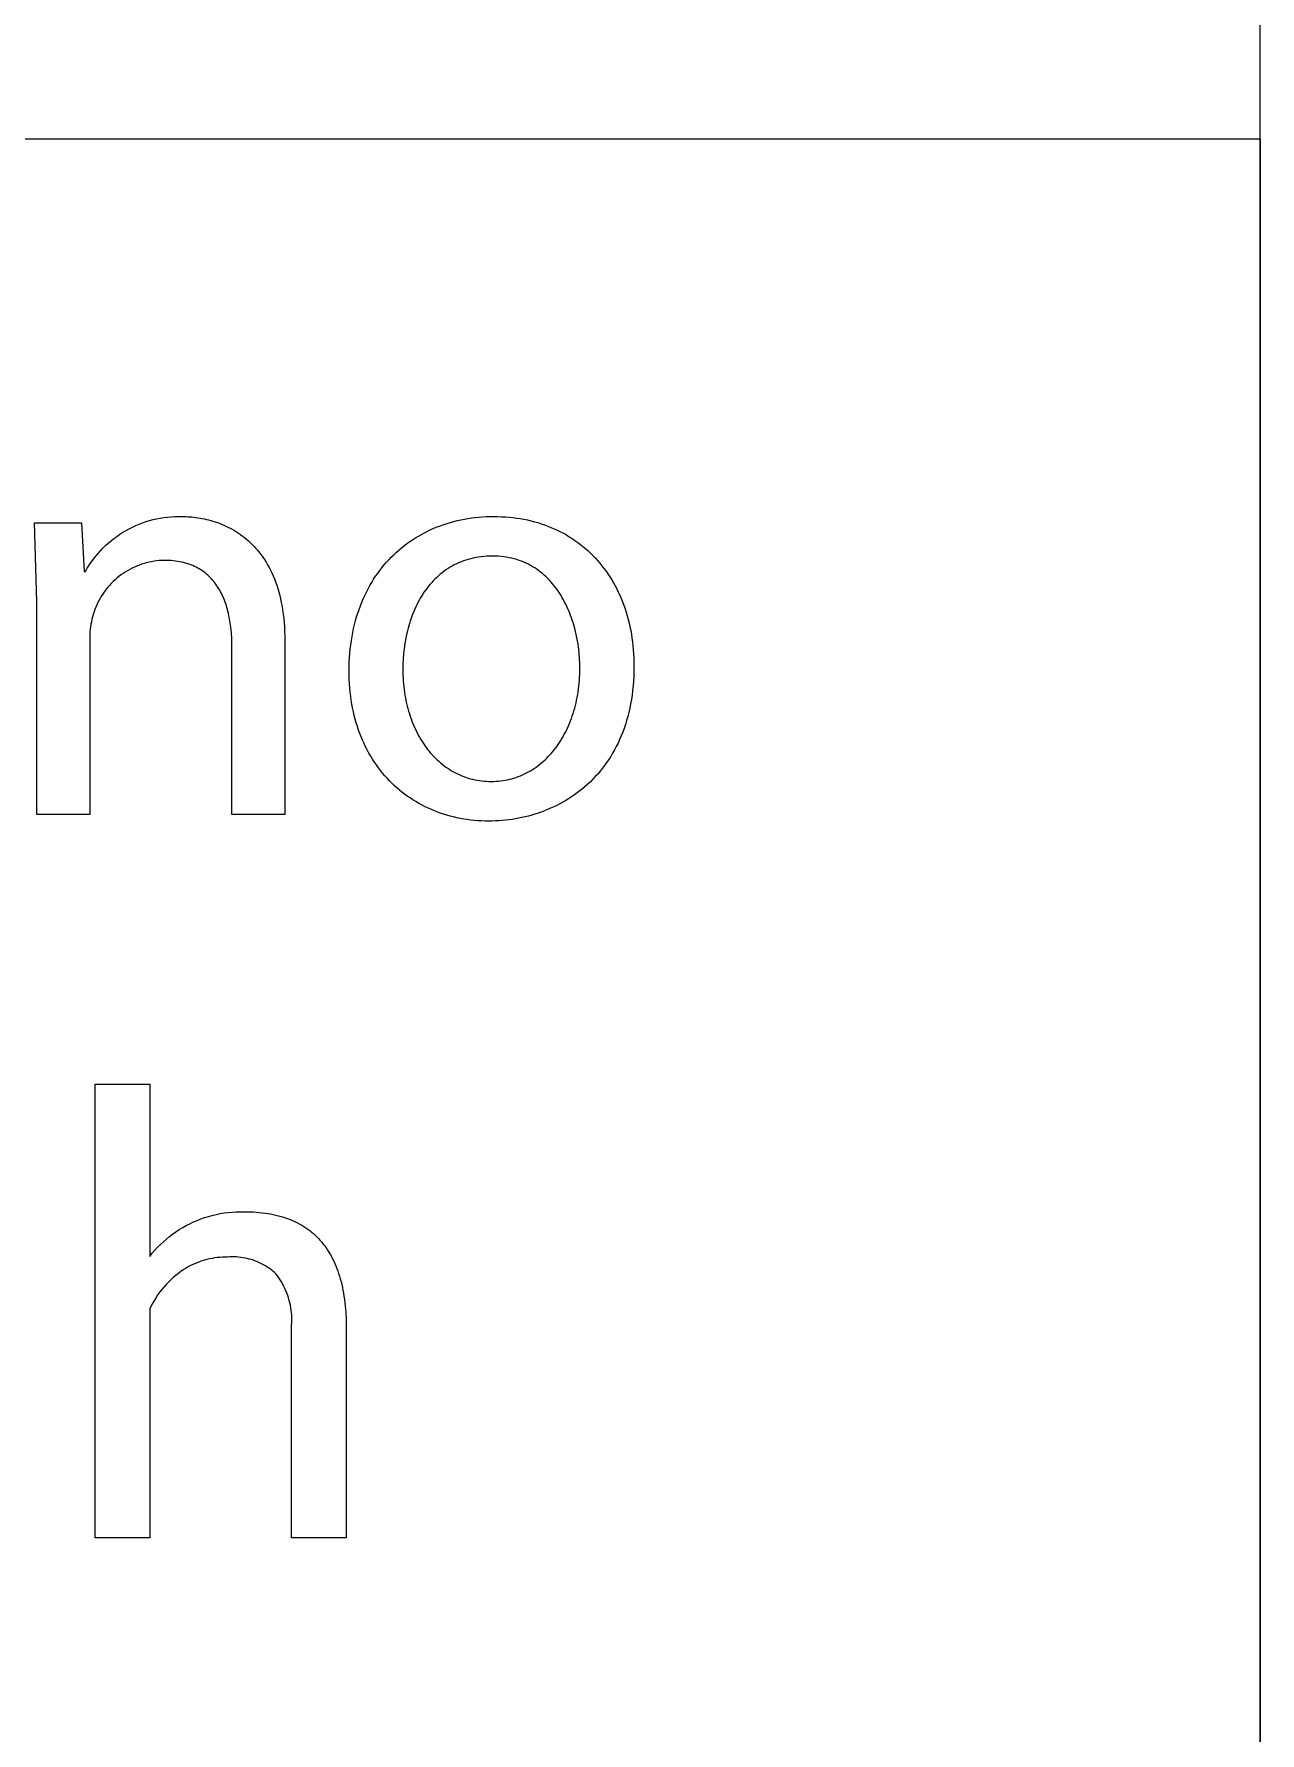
# Model space of a CAD drawing. Header units: millimetres. Extents: x 2840 to 6121, y 744 to 3036.
# Drawn here: x 6051 to 6117.8, y 1023.9 to 1116.6 of the extents above; entities that cross this region are included whole.
import ezdxf

# ---------------------------------------------------------------- set-up
doc = ezdxf.new("R2010")
doc.units = ezdxf.units.MM
doc.header["$MEASUREMENT"] = 0
doc.layers.add('Domyślny', color=7, linetype='Continuous', true_color=0x000000)

msp = doc.modelspace()

# ---------------------------------------------------------------- linework, layer by layer
at = {"layer": 'Domyślny', "color": 18, "lineweight": 15, "true_color": 0x000000}
for p, q in [((6117.842, 744.056), (6117.842, 3036.378)), ((6117.842, 1110.844), (4881.001, 1110.844)), ((6117.842, 1110.844), (6117.842, 744.059)), ((6057.274, 1090.031), (6057.466, 1090.082)), ((6057.466, 1090.082), (6057.66, 1090.127)), ((6057.66, 1090.127), (6057.855, 1090.166)), ((6057.855, 1090.166), (6058.052, 1090.197)), ((6058.052, 1090.197), (6058.249, 1090.222)), ((6058.249, 1090.222), (6058.447, 1090.24)), ((6058.447, 1090.24), (6058.646, 1090.252)), ((6058.646, 1090.252), (6058.845, 1090.256)), ((6058.845, 1090.256), (6059.044, 1090.254)), ((6059.044, 1090.254), (6059.148, 1090.253)), ((6059.148, 1090.253), (6059.253, 1090.25)), ((6059.253, 1090.25), (6059.36, 1090.245)), ((6059.36, 1090.245), (6059.469, 1090.238)), ((6059.469, 1090.238), (6059.579, 1090.229)), ((6059.579, 1090.229), (6059.69, 1090.217)), ((6059.69, 1090.217), (6059.802, 1090.204)), ((6059.802, 1090.204), (6059.915, 1090.187)), ((6059.915, 1090.187), (6060.029, 1090.169)), ((6060.029, 1090.169), (6060.144, 1090.148)), ((6060.144, 1090.148), (6060.26, 1090.124)), ((6060.26, 1090.124), (6060.377, 1090.098)), ((6060.377, 1090.098), (6060.493, 1090.069)), ((6060.493, 1090.069), (6060.611, 1090.037)), ((6074.063, 1090.03), (6074.254, 1090.073)), ((6074.254, 1090.073), (6074.447, 1090.111)), ((6074.447, 1090.111), (6074.641, 1090.145)), ((6074.641, 1090.145), (6074.837, 1090.174)), ((6074.837, 1090.174), (6075.035, 1090.198)), ((6075.035, 1090.198), (6075.234, 1090.219)), ((6075.234, 1090.219), (6075.435, 1090.235)), ((6075.435, 1090.235), (6075.638, 1090.246)), ((6075.638, 1090.246), (6075.842, 1090.253)), ((6075.842, 1090.253), (6076.047, 1090.255)), ((6076.047, 1090.255), (6076.26, 1090.253)), ((6076.26, 1090.253), (6076.471, 1090.245)), ((6076.471, 1090.245), (6076.679, 1090.233)), ((6076.679, 1090.233), (6076.885, 1090.217)), ((6076.885, 1090.217), (6077.089, 1090.195)), ((6077.089, 1090.195), (6077.291, 1090.169)), ((6077.291, 1090.169), (6077.49, 1090.139)), ((6077.49, 1090.139), (6077.687, 1090.103)), ((6077.687, 1090.103), (6077.881, 1090.064)), ((6077.881, 1090.064), (6078.073, 1090.019)), ((6051.122, 1085.6), (6050.991, 1089.904)), ((6050.991, 1089.904), (6053.559, 1089.904)), ((6053.559, 1089.904), (6053.712, 1087.26)), ((6055.329, 1089.053), (6055.489, 1089.172)), ((6055.489, 1089.172), (6055.653, 1089.284)), ((6055.653, 1089.284), (6055.821, 1089.391)), ((6055.821, 1089.391), (6055.993, 1089.493)), ((6055.993, 1089.493), (6056.167, 1089.588)), ((6056.167, 1089.588), (6056.345, 1089.677)), ((6056.345, 1089.677), (6056.526, 1089.761)), ((6056.526, 1089.761), (6056.709, 1089.838)), ((6056.709, 1089.838), (6056.895, 1089.909)), ((6056.895, 1089.909), (6057.083, 1089.973)), ((6057.083, 1089.973), (6057.274, 1090.031)), ((6060.611, 1090.037), (6060.728, 1090.003)), ((6060.728, 1090.003), (6060.846, 1089.965)), ((6060.846, 1089.965), (6060.964, 1089.925)), ((6060.964, 1089.925), (6061.082, 1089.882)), ((6061.082, 1089.882), (6061.199, 1089.835)), ((6061.199, 1089.835), (6061.317, 1089.786)), ((6061.317, 1089.786), (6061.434, 1089.733)), ((6061.434, 1089.733), (6061.551, 1089.677)), ((6061.551, 1089.677), (6061.667, 1089.617)), ((6061.667, 1089.617), (6061.782, 1089.555)), ((6061.782, 1089.555), (6061.897, 1089.488)), ((6061.897, 1089.488), (6062.011, 1089.418)), ((6062.011, 1089.418), (6062.124, 1089.345)), ((6062.124, 1089.345), (6062.236, 1089.268)), ((6062.236, 1089.268), (6062.346, 1089.187)), ((6062.346, 1089.187), (6062.456, 1089.102)), ((6071.779, 1089.091), (6071.941, 1089.188)), ((6071.941, 1089.188), (6072.104, 1089.281)), ((6072.104, 1089.281), (6072.271, 1089.37)), ((6072.271, 1089.37), (6072.44, 1089.455)), ((6072.44, 1089.455), (6072.611, 1089.536)), ((6072.611, 1089.536), (6072.785, 1089.613)), ((6072.785, 1089.613), (6072.961, 1089.685)), ((6072.961, 1089.685), (6073.14, 1089.754)), ((6073.14, 1089.754), (6073.32, 1089.818)), ((6073.32, 1089.818), (6073.503, 1089.877)), ((6073.503, 1089.877), (6073.688, 1089.933)), ((6073.688, 1089.933), (6073.875, 1089.984)), ((6073.875, 1089.984), (6074.063, 1090.03)), ((6078.073, 1090.019), (6078.262, 1089.971)), ((6078.262, 1089.971), (6078.449, 1089.918)), ((6078.449, 1089.918), (6078.633, 1089.86)), ((6078.633, 1089.86), (6078.814, 1089.798)), ((6078.814, 1089.798), (6078.993, 1089.732)), ((6078.993, 1089.732), (6079.169, 1089.662)), ((6079.169, 1089.662), (6079.342, 1089.587)), ((6079.342, 1089.587), (6079.512, 1089.509)), ((6079.512, 1089.509), (6079.68, 1089.426)), ((6079.68, 1089.426), (6079.844, 1089.339)), ((6079.844, 1089.339), (6080.006, 1089.248)), ((6080.006, 1089.248), (6080.165, 1089.153)), ((6080.165, 1089.153), (6080.321, 1089.054)), ((6054.334, 1088.084), (6054.462, 1088.236)), ((6054.462, 1088.236), (6054.594, 1088.385)), ((6054.594, 1088.385), (6054.732, 1088.528)), ((6054.732, 1088.528), (6054.875, 1088.667)), ((6054.875, 1088.667), (6055.022, 1088.801)), ((6055.022, 1088.801), (6055.173, 1088.93)), ((6055.173, 1088.93), (6055.329, 1089.053)), ((6062.456, 1089.102), (6062.563, 1089.014)), ((6062.563, 1089.014), (6062.67, 1088.921)), ((6062.67, 1088.921), (6062.775, 1088.825)), ((6062.775, 1088.825), (6062.878, 1088.724)), ((6062.878, 1088.724), (6062.979, 1088.619)), ((6062.979, 1088.619), (6063.078, 1088.51)), ((6063.078, 1088.51), (6063.176, 1088.397)), ((6063.176, 1088.397), (6063.271, 1088.28)), ((6063.271, 1088.28), (6063.364, 1088.158)), ((6070.59, 1088.166), (6070.729, 1088.296)), ((6070.729, 1088.296), (6070.87, 1088.421)), ((6070.87, 1088.421), (6071.014, 1088.543)), ((6071.014, 1088.543), (6071.161, 1088.661)), ((6071.161, 1088.661), (6071.312, 1088.774)), ((6071.312, 1088.774), (6071.465, 1088.884)), ((6071.465, 1088.884), (6071.621, 1088.989)), ((6071.621, 1088.989), (6071.779, 1089.091)), ((6080.321, 1089.054), (6080.474, 1088.951)), ((6080.474, 1088.951), (6080.624, 1088.844)), ((6080.624, 1088.844), (6080.77, 1088.734)), ((6080.77, 1088.734), (6080.914, 1088.62)), ((6080.914, 1088.62), (6081.054, 1088.501)), ((6081.054, 1088.501), (6081.191, 1088.38)), ((6081.191, 1088.38), (6081.325, 1088.254)), ((6081.325, 1088.254), (6081.456, 1088.125)), ((6053.777, 1087.26), (6053.877, 1087.432)), ((6053.877, 1087.432), (6053.983, 1087.601)), ((6053.983, 1087.601), (6054.095, 1087.766)), ((6054.095, 1087.766), (6054.212, 1087.927)), ((6054.212, 1087.927), (6054.334, 1088.084)), ((6056.069, 1087.297), (6055.948, 1087.224)), ((6056.191, 1087.366), (6056.069, 1087.297)), ((6056.316, 1087.431), (6056.191, 1087.366)), ((6056.444, 1087.492), (6056.316, 1087.431)), ((6056.573, 1087.548), (6056.444, 1087.492)), ((6056.704, 1087.6), (6056.573, 1087.548)), ((6056.837, 1087.647), (6056.704, 1087.6)), ((6056.971, 1087.69), (6056.837, 1087.647)), ((6057.107, 1087.728), (6056.971, 1087.69)), ((6057.244, 1087.761), (6057.107, 1087.728)), ((6057.382, 1087.79), (6057.244, 1087.761)), ((6057.521, 1087.814), (6057.382, 1087.79)), ((6057.661, 1087.833), (6057.521, 1087.814)), ((6057.801, 1087.847), (6057.661, 1087.833)), ((6057.941, 1087.857), (6057.801, 1087.847)), ((6058.082, 1087.861), (6057.941, 1087.857)), ((6058.209, 1087.86), (6058.082, 1087.861)), ((6058.333, 1087.855), (6058.209, 1087.86)), ((6058.455, 1087.847), (6058.333, 1087.855)), ((6058.574, 1087.837), (6058.455, 1087.847)), ((6058.69, 1087.823), (6058.574, 1087.837)), ((6058.804, 1087.806), (6058.69, 1087.823)), ((6058.916, 1087.787), (6058.804, 1087.806)), ((6059.025, 1087.765), (6058.916, 1087.787)), ((6059.131, 1087.74), (6059.025, 1087.765)), ((6059.235, 1087.712), (6059.131, 1087.74)), ((6059.337, 1087.681), (6059.235, 1087.712)), ((6059.436, 1087.648), (6059.337, 1087.681)), ((6059.533, 1087.612), (6059.436, 1087.648)), ((6059.628, 1087.573), (6059.533, 1087.612)), ((6059.72, 1087.532), (6059.628, 1087.573)), ((6059.81, 1087.488), (6059.72, 1087.532)), ((6059.898, 1087.442), (6059.81, 1087.488)), ((6059.983, 1087.393), (6059.898, 1087.442)), ((6060.066, 1087.342), (6059.983, 1087.393)), ((6060.147, 1087.289), (6060.066, 1087.342)), ((6060.225, 1087.233), (6060.147, 1087.289)), ((6063.364, 1088.158), (6063.454, 1088.031)), ((6063.454, 1088.031), (6063.543, 1087.901)), ((6063.543, 1087.901), (6063.628, 1087.765)), ((6063.628, 1087.765), (6063.711, 1087.625)), ((6063.711, 1087.625), (6063.791, 1087.48)), ((6063.791, 1087.48), (6063.868, 1087.331)), ((6063.868, 1087.331), (6063.943, 1087.176)), ((6069.715, 1087.152), (6069.83, 1087.308)), ((6069.83, 1087.308), (6069.948, 1087.461)), ((6069.948, 1087.461), (6070.07, 1087.61)), ((6070.07, 1087.61), (6070.195, 1087.755)), ((6070.195, 1087.755), (6070.324, 1087.896)), ((6070.324, 1087.896), (6070.455, 1088.033)), ((6070.455, 1088.033), (6070.59, 1088.166)), ((6073.335, 1087.267), (6073.231, 1087.188)), ((6073.442, 1087.343), (6073.335, 1087.267)), ((6073.552, 1087.416), (6073.442, 1087.343)), ((6073.664, 1087.485), (6073.552, 1087.416)), ((6073.778, 1087.551), (6073.664, 1087.485)), ((6073.896, 1087.614), (6073.778, 1087.551)), ((6074.016, 1087.673), (6073.896, 1087.614)), ((6074.138, 1087.729), (6074.016, 1087.673)), ((6074.264, 1087.78), (6074.138, 1087.729)), ((6074.392, 1087.829), (6074.264, 1087.78)), ((6074.522, 1087.873), (6074.392, 1087.829)), ((6074.656, 1087.914), (6074.522, 1087.873)), ((6074.792, 1087.95), (6074.656, 1087.914)), ((6074.931, 1087.983), (6074.792, 1087.95)), ((6075.073, 1088.011), (6074.931, 1087.983)), ((6075.217, 1088.035), (6075.073, 1088.011)), ((6075.365, 1088.056), (6075.217, 1088.035)), ((6075.514, 1088.071), (6075.365, 1088.056)), ((6075.667, 1088.083), (6075.514, 1088.071)), ((6075.823, 1088.089), (6075.667, 1088.083)), ((6075.981, 1088.092), (6075.823, 1088.089)), ((6076.14, 1088.089), (6075.981, 1088.092)), ((6076.296, 1088.082), (6076.14, 1088.089)), ((6076.449, 1088.07), (6076.296, 1088.082)), ((6076.598, 1088.053), (6076.449, 1088.07)), ((6076.745, 1088.031), (6076.598, 1088.053)), ((6076.889, 1088.005), (6076.745, 1088.031)), ((6077.03, 1087.975), (6076.889, 1088.005)), ((6077.168, 1087.94), (6077.03, 1087.975)), ((6077.303, 1087.901), (6077.168, 1087.94)), ((6077.435, 1087.858), (6077.303, 1087.901)), ((6077.564, 1087.811), (6077.435, 1087.858)), ((6077.691, 1087.759), (6077.564, 1087.811)), ((6077.814, 1087.704), (6077.691, 1087.759)), ((6077.935, 1087.645), (6077.814, 1087.704)), ((6078.053, 1087.583), (6077.935, 1087.645)), ((6078.168, 1087.517), (6078.053, 1087.583)), ((6078.281, 1087.447), (6078.168, 1087.517)), ((6078.39, 1087.374), (6078.281, 1087.447)), ((6078.497, 1087.298), (6078.39, 1087.374)), ((6078.601, 1087.219), (6078.497, 1087.298)), ((6081.456, 1088.125), (6081.584, 1087.992)), ((6081.584, 1087.992), (6081.708, 1087.856)), ((6081.708, 1087.856), (6081.828, 1087.716)), ((6081.828, 1087.716), (6081.946, 1087.572)), ((6081.946, 1087.572), (6082.059, 1087.426)), ((6082.059, 1087.426), (6082.17, 1087.276)), ((6082.17, 1087.276), (6082.276, 1087.122)), ((6053.712, 1087.26), (6053.777, 1087.26)), ((6054.997, 1086.392), (6054.908, 1086.282)), ((6055.089, 1086.498), (6054.997, 1086.392)), ((6055.185, 1086.601), (6055.089, 1086.498)), ((6055.285, 1086.701), (6055.185, 1086.601)), ((6055.388, 1086.798), (6055.285, 1086.701)), ((6055.494, 1086.89), (6055.388, 1086.798)), ((6055.603, 1086.98), (6055.494, 1086.89)), ((6055.715, 1087.065), (6055.603, 1086.98)), ((6055.83, 1087.146), (6055.715, 1087.065)), ((6055.948, 1087.224), (6055.83, 1087.146)), ((6060.302, 1087.175), (6060.225, 1087.233)), ((6060.376, 1087.114), (6060.302, 1087.175)), ((6060.448, 1087.052), (6060.376, 1087.114)), ((6060.518, 1086.987), (6060.448, 1087.052)), ((6060.585, 1086.92), (6060.518, 1086.987)), ((6060.651, 1086.851), (6060.585, 1086.92)), ((6060.714, 1086.78), (6060.651, 1086.851)), ((6060.776, 1086.706), (6060.714, 1086.78)), ((6060.835, 1086.631), (6060.776, 1086.706)), ((6060.892, 1086.554), (6060.835, 1086.631)), ((6060.948, 1086.475), (6060.892, 1086.554)), ((6061.001, 1086.394), (6060.948, 1086.475)), ((6061.052, 1086.311), (6061.001, 1086.394)), ((6063.943, 1087.176), (6064.014, 1087.017)), ((6064.014, 1087.017), (6064.082, 1086.852)), ((6064.082, 1086.852), (6064.147, 1086.683)), ((6064.147, 1086.683), (6064.208, 1086.508)), ((6064.208, 1086.508), (6064.266, 1086.329)), ((6069.196, 1086.313), (6069.292, 1086.488)), ((6069.292, 1086.488), (6069.392, 1086.66)), ((6069.392, 1086.66), (6069.496, 1086.827)), ((6069.496, 1086.827), (6069.604, 1086.991)), ((6069.604, 1086.991), (6069.715, 1087.152)), ((6072.41, 1086.35), (6072.332, 1086.244)), ((6072.491, 1086.454), (6072.41, 1086.35)), ((6072.575, 1086.555), (6072.491, 1086.454)), ((6072.661, 1086.654), (6072.575, 1086.555)), ((6072.749, 1086.75), (6072.661, 1086.654)), ((6072.841, 1086.843), (6072.749, 1086.75)), ((6072.934, 1086.934), (6072.841, 1086.843)), ((6073.031, 1087.021), (6072.934, 1086.934)), ((6073.13, 1087.106), (6073.031, 1087.021)), ((6073.231, 1087.188), (6073.13, 1087.106)), ((6078.703, 1087.136), (6078.601, 1087.219)), ((6078.802, 1087.051), (6078.703, 1087.136)), ((6078.898, 1086.962), (6078.802, 1087.051)), ((6078.991, 1086.871), (6078.898, 1086.962)), ((6079.082, 1086.777), (6078.991, 1086.871)), ((6079.17, 1086.68), (6079.082, 1086.777)), ((6079.256, 1086.581), (6079.17, 1086.68)), ((6079.339, 1086.479), (6079.256, 1086.581)), ((6079.419, 1086.375), (6079.339, 1086.479)), ((6079.497, 1086.269), (6079.419, 1086.375)), ((6082.276, 1087.122), (6082.38, 1086.965)), ((6082.38, 1086.965), (6082.479, 1086.805)), ((6082.479, 1086.805), (6082.575, 1086.642)), ((6082.575, 1086.642), (6082.668, 1086.475)), ((6082.668, 1086.475), (6082.756, 1086.305)), ((6051.122, 1073.996), (6051.122, 1085.6)), ((6054.399, 1085.44), (6054.344, 1085.31)), ((6054.459, 1085.567), (6054.399, 1085.44)), ((6054.524, 1085.692), (6054.459, 1085.567)), ((6054.593, 1085.815), (6054.524, 1085.692)), ((6054.666, 1085.936), (6054.593, 1085.815)), ((6054.743, 1086.054), (6054.666, 1085.936)), ((6054.823, 1086.17), (6054.743, 1086.054)), ((6054.908, 1086.282), (6054.823, 1086.17)), ((6061.102, 1086.227), (6061.052, 1086.311)), ((6061.149, 1086.14), (6061.102, 1086.227)), ((6061.194, 1086.052), (6061.149, 1086.14)), ((6061.238, 1085.962), (6061.194, 1086.052)), ((6061.28, 1085.871), (6061.238, 1085.962)), ((6061.32, 1085.778), (6061.28, 1085.871)), ((6061.358, 1085.683), (6061.32, 1085.778)), ((6061.394, 1085.587), (6061.358, 1085.683)), ((6061.428, 1085.49), (6061.394, 1085.587)), ((6061.461, 1085.39), (6061.428, 1085.49)), ((6064.266, 1086.329), (6064.32, 1086.144)), ((6064.32, 1086.144), (6064.37, 1085.953)), ((6064.37, 1085.953), (6064.417, 1085.758)), ((6064.417, 1085.758), (6064.459, 1085.557)), ((6064.459, 1085.557), (6064.498, 1085.35)), ((6068.773, 1085.383), (6068.85, 1085.576)), ((6068.85, 1085.576), (6068.93, 1085.766)), ((6068.93, 1085.766), (6069.015, 1085.952)), ((6069.015, 1085.952), (6069.103, 1086.134)), ((6069.103, 1086.134), (6069.196, 1086.313)), ((6071.851, 1085.443), (6071.793, 1085.321)), ((6071.913, 1085.563), (6071.851, 1085.443)), ((6071.976, 1085.682), (6071.913, 1085.563)), ((6072.042, 1085.798), (6071.976, 1085.682)), ((6072.111, 1085.913), (6072.042, 1085.798)), ((6072.182, 1086.026), (6072.111, 1085.913)), ((6072.255, 1086.136), (6072.182, 1086.026)), ((6072.332, 1086.244), (6072.255, 1086.136)), ((6079.573, 1086.16), (6079.497, 1086.269)), ((6079.646, 1086.05), (6079.573, 1086.16)), ((6079.716, 1085.937), (6079.646, 1086.05)), ((6079.784, 1085.823), (6079.716, 1085.937)), ((6079.849, 1085.707), (6079.784, 1085.823)), ((6079.912, 1085.589), (6079.849, 1085.707)), ((6079.972, 1085.47), (6079.912, 1085.589)), ((6080.031, 1085.349), (6079.972, 1085.47)), ((6082.756, 1086.305), (6082.841, 1086.132)), ((6082.841, 1086.132), (6082.922, 1085.956)), ((6082.922, 1085.956), (6082.999, 1085.778)), ((6082.999, 1085.778), (6083.073, 1085.596)), ((6083.073, 1085.596), (6083.142, 1085.411)), ((6083.142, 1085.411), (6083.208, 1085.223)), ((6054.099, 1084.512), (6054.072, 1084.377)), ((6054.129, 1084.646), (6054.099, 1084.512)), ((6054.164, 1084.779), (6054.129, 1084.646)), ((6054.204, 1084.911), (6054.164, 1084.779)), ((6054.246, 1085.046), (6054.204, 1084.911)), ((6054.292, 1085.179), (6054.246, 1085.046)), ((6054.344, 1085.31), (6054.292, 1085.179)), ((6061.491, 1085.29), (6061.461, 1085.39)), ((6061.52, 1085.188), (6061.491, 1085.29)), ((6061.548, 1085.085), (6061.52, 1085.188)), ((6061.573, 1084.98), (6061.548, 1085.085)), ((6061.619, 1084.768), (6061.573, 1084.98)), ((6061.659, 1084.55), (6061.619, 1084.768)), ((6061.692, 1084.328), (6061.659, 1084.55)), ((6064.498, 1085.35), (6064.533, 1085.138)), ((6064.533, 1085.138), (6064.563, 1084.92)), ((6064.563, 1084.92), (6064.589, 1084.696)), ((6064.589, 1084.696), (6064.61, 1084.467)), ((6068.455, 1084.364), (6068.51, 1084.575)), ((6068.51, 1084.575), (6068.569, 1084.782)), ((6068.569, 1084.782), (6068.633, 1084.986)), ((6068.633, 1084.986), (6068.701, 1085.186)), ((6068.701, 1085.186), (6068.773, 1085.383)), ((6071.491, 1084.556), (6071.449, 1084.423)), ((6071.535, 1084.687), (6071.491, 1084.556)), ((6071.582, 1084.816), (6071.535, 1084.687)), ((6071.631, 1084.945), (6071.582, 1084.816)), ((6071.682, 1085.072), (6071.631, 1084.945)), ((6071.736, 1085.197), (6071.682, 1085.072)), ((6071.793, 1085.321), (6071.736, 1085.197)), ((6080.086, 1085.226), (6080.031, 1085.349)), ((6080.139, 1085.103), (6080.086, 1085.226)), ((6080.19, 1084.978), (6080.139, 1085.103)), ((6080.239, 1084.852), (6080.19, 1084.978)), ((6080.285, 1084.725), (6080.239, 1084.852)), ((6080.329, 1084.597), (6080.285, 1084.725)), ((6080.37, 1084.468), (6080.329, 1084.597)), ((6083.208, 1085.223), (6083.269, 1085.032)), ((6083.269, 1085.032), (6083.327, 1084.838)), ((6083.327, 1084.838), (6083.381, 1084.642)), ((6083.381, 1084.642), (6083.43, 1084.443)), ((6054.011, 1083.831), (6054.007, 1083.694)), ((6054.007, 1083.694), (6054.007, 1083.556)), ((6054.007, 1083.556), (6054.007, 1073.996)), ((6054.02, 1083.969), (6054.011, 1083.831)), ((6054.033, 1084.105), (6054.02, 1083.969)), ((6054.051, 1084.242), (6054.033, 1084.105)), ((6054.072, 1084.377), (6054.051, 1084.242)), ((6061.718, 1084.102), (6061.692, 1084.328)), ((6061.739, 1083.872), (6061.718, 1084.102)), ((6061.753, 1083.639), (6061.739, 1083.872)), ((6061.762, 1083.402), (6061.753, 1083.639)), ((6064.61, 1084.467), (6064.627, 1084.232)), ((6064.627, 1084.232), (6064.639, 1083.991)), ((6064.639, 1083.991), (6064.646, 1083.744)), ((6064.646, 1083.744), (6064.649, 1083.491)), ((6068.28, 1083.486), (6068.317, 1083.71)), ((6068.317, 1083.71), (6068.358, 1083.932)), ((6068.358, 1083.932), (6068.404, 1084.149)), ((6068.404, 1084.149), (6068.455, 1084.364)), ((6071.246, 1083.608), (6071.197, 1083.33)), ((6071.304, 1083.883), (6071.246, 1083.608)), ((6071.337, 1084.02), (6071.304, 1083.883)), ((6071.372, 1084.155), (6071.337, 1084.02)), ((6071.409, 1084.29), (6071.372, 1084.155)), ((6071.449, 1084.423), (6071.409, 1084.29)), ((6080.41, 1084.338), (6080.37, 1084.468)), ((6080.482, 1084.077), (6080.41, 1084.338)), ((6080.544, 1083.814), (6080.482, 1084.077)), ((6080.598, 1083.55), (6080.544, 1083.814)), ((6083.43, 1084.443), (6083.475, 1084.241)), ((6083.475, 1084.241), (6083.517, 1084.037)), ((6083.517, 1084.037), (6083.554, 1083.83)), ((6083.554, 1083.83), (6083.586, 1083.62)), ((6083.586, 1083.62), (6083.615, 1083.408)), ((6061.764, 1083.163), (6061.762, 1083.402)), ((6061.764, 1073.996), (6061.764, 1083.163)), ((6064.649, 1083.491), (6064.649, 1073.996)), ((6068.181, 1082.554), (6068.199, 1082.792)), ((6068.199, 1082.792), (6068.221, 1083.026)), ((6068.221, 1083.026), (6068.248, 1083.258)), ((6068.248, 1083.258), (6068.28, 1083.486)), ((6071.126, 1082.768), (6071.104, 1082.485)), ((6071.157, 1083.05), (6071.126, 1082.768)), ((6071.197, 1083.33), (6071.157, 1083.05)), ((6080.644, 1083.285), (6080.598, 1083.55)), ((6080.681, 1083.021), (6080.644, 1083.285)), ((6080.709, 1082.758), (6080.681, 1083.021)), ((6080.729, 1082.497), (6080.709, 1082.758)), ((6083.615, 1083.408), (6083.639, 1083.193)), ((6083.639, 1083.193), (6083.659, 1082.975)), ((6083.659, 1082.975), (6083.675, 1082.756)), ((6083.675, 1082.756), (6083.686, 1082.534)), ((6068.158, 1081.82), (6068.161, 1082.068)), ((6068.161, 1081.586), (6068.158, 1081.82)), ((6068.161, 1082.068), (6068.168, 1082.313)), ((6068.168, 1082.313), (6068.181, 1082.554)), ((6071.091, 1082.202), (6071.086, 1081.919)), ((6071.086, 1081.919), (6071.088, 1081.756)), ((6071.088, 1081.756), (6071.092, 1081.594)), ((6071.104, 1082.485), (6071.091, 1082.202)), ((6080.741, 1082.239), (6080.729, 1082.497)), ((6080.739, 1081.652), (6080.743, 1081.817)), ((6080.745, 1081.984), (6080.741, 1082.239)), ((6080.743, 1081.817), (6080.745, 1081.984)), ((6083.692, 1081.809), (6083.683, 1081.541)), ((6083.686, 1082.534), (6083.693, 1082.309)), ((6083.695, 1082.082), (6083.692, 1081.809)), ((6083.693, 1082.309), (6083.695, 1082.082)), ((6068.168, 1081.354), (6068.161, 1081.586)), ((6068.18, 1081.125), (6068.168, 1081.354)), ((6068.197, 1080.898), (6068.18, 1081.125)), ((6068.218, 1080.675), (6068.197, 1080.898)), ((6071.092, 1081.594), (6071.099, 1081.434)), ((6071.099, 1081.434), (6071.11, 1081.275)), ((6071.11, 1081.275), (6071.122, 1081.118)), ((6071.122, 1081.118), (6071.138, 1080.962)), ((6071.138, 1080.962), (6071.157, 1080.808)), ((6071.157, 1080.808), (6071.178, 1080.655)), ((6080.65, 1080.693), (6080.672, 1080.848)), ((6080.672, 1080.848), (6080.691, 1081.006)), ((6080.691, 1081.006), (6080.708, 1081.165)), ((6080.708, 1081.165), (6080.721, 1081.326)), ((6080.721, 1081.326), (6080.731, 1081.488)), ((6080.731, 1081.488), (6080.739, 1081.652)), ((6083.648, 1081.019), (6083.622, 1080.765)), ((6083.669, 1081.278), (6083.648, 1081.019)), ((6083.683, 1081.541), (6083.669, 1081.278)), ((6068.244, 1080.454), (6068.218, 1080.675)), ((6068.274, 1080.237), (6068.244, 1080.454)), ((6068.309, 1080.022), (6068.274, 1080.237)), ((6068.349, 1079.811), (6068.309, 1080.022)), ((6071.178, 1080.655), (6071.202, 1080.504)), ((6071.202, 1080.504), (6071.228, 1080.354)), ((6071.228, 1080.354), (6071.258, 1080.206)), ((6071.258, 1080.206), (6071.29, 1080.06)), ((6071.29, 1080.06), (6071.324, 1079.915)), ((6071.324, 1079.915), (6071.361, 1079.772)), ((6080.462, 1079.795), (6080.5, 1079.94)), ((6080.5, 1079.94), (6080.535, 1080.087)), ((6080.535, 1080.087), (6080.568, 1080.235)), ((6080.568, 1080.235), (6080.598, 1080.386)), ((6080.598, 1080.386), (6080.626, 1080.538)), ((6080.626, 1080.538), (6080.65, 1080.693)), ((6083.512, 1080.032), (6083.465, 1079.797)), ((6083.554, 1080.272), (6083.512, 1080.032)), ((6083.591, 1080.516), (6083.554, 1080.272)), ((6083.622, 1080.765), (6083.591, 1080.516)), ((6068.393, 1079.602), (6068.349, 1079.811)), ((6068.441, 1079.397), (6068.393, 1079.602)), ((6068.493, 1079.195), (6068.441, 1079.397)), ((6068.55, 1078.995), (6068.493, 1079.195)), ((6068.611, 1078.799), (6068.55, 1078.995)), ((6071.361, 1079.772), (6071.401, 1079.631)), ((6071.401, 1079.631), (6071.443, 1079.492)), ((6071.443, 1079.492), (6071.488, 1079.355)), ((6071.488, 1079.355), (6071.535, 1079.22)), ((6071.535, 1079.22), (6071.584, 1079.086)), ((6071.584, 1079.086), (6071.637, 1078.955)), ((6071.637, 1078.955), (6071.691, 1078.826)), ((6080.124, 1078.836), (6080.179, 1078.967)), ((6080.179, 1078.967), (6080.233, 1079.1)), ((6080.233, 1079.1), (6080.283, 1079.234)), ((6080.283, 1079.234), (6080.332, 1079.371)), ((6080.332, 1079.371), (6080.378, 1079.511)), ((6080.378, 1079.511), (6080.421, 1079.652)), ((6080.421, 1079.652), (6080.462, 1079.795)), ((6083.294, 1079.12), (6083.227, 1078.904)), ((6083.356, 1079.341), (6083.294, 1079.12)), ((6083.413, 1079.567), (6083.356, 1079.341)), ((6083.465, 1079.797), (6083.413, 1079.567)), ((6068.676, 1078.606), (6068.611, 1078.799)), ((6068.745, 1078.417), (6068.676, 1078.606)), ((6068.817, 1078.23), (6068.745, 1078.417)), ((6068.894, 1078.047), (6068.817, 1078.23)), ((6068.975, 1077.867), (6068.894, 1078.047)), ((6071.691, 1078.826), (6071.748, 1078.699)), ((6071.748, 1078.699), (6071.807, 1078.574)), ((6071.807, 1078.574), (6071.868, 1078.451)), ((6071.868, 1078.451), (6071.932, 1078.33)), ((6071.932, 1078.33), (6071.998, 1078.212)), ((6071.998, 1078.212), (6072.066, 1078.096)), ((6072.066, 1078.096), (6072.137, 1077.983)), ((6079.67, 1077.985), (6079.742, 1078.1)), ((6079.742, 1078.1), (6079.811, 1078.216)), ((6079.811, 1078.216), (6079.878, 1078.336)), ((6079.878, 1078.336), (6079.943, 1078.457)), ((6079.943, 1078.457), (6080.006, 1078.581)), ((6080.006, 1078.581), (6080.066, 1078.708)), ((6080.066, 1078.708), (6080.124, 1078.836)), ((6082.913, 1078.085), (6082.824, 1077.892)), ((6082.998, 1078.283), (6082.913, 1078.085)), ((6083.079, 1078.485), (6082.998, 1078.283)), ((6083.155, 1078.692), (6083.079, 1078.485)), ((6083.227, 1078.904), (6083.155, 1078.692)), ((6069.06, 1077.69), (6068.975, 1077.867)), ((6069.148, 1077.517), (6069.06, 1077.69)), ((6069.241, 1077.347), (6069.148, 1077.517)), ((6069.337, 1077.181), (6069.241, 1077.347)), ((6069.436, 1077.017), (6069.337, 1077.181)), ((6072.137, 1077.983), (6072.209, 1077.871)), ((6072.209, 1077.871), (6072.284, 1077.762)), ((6072.284, 1077.762), (6072.361, 1077.656)), ((6072.361, 1077.656), (6072.44, 1077.552)), ((6072.44, 1077.552), (6072.521, 1077.451)), ((6072.521, 1077.451), (6072.604, 1077.352)), ((6072.604, 1077.352), (6072.689, 1077.256)), ((6072.689, 1077.256), (6072.776, 1077.163)), ((6072.776, 1077.163), (6072.865, 1077.072)), ((6072.865, 1077.072), (6072.956, 1076.984)), ((6078.842, 1076.982), (6078.934, 1077.07)), ((6078.934, 1077.07), (6079.023, 1077.161)), ((6079.023, 1077.161), (6079.111, 1077.255)), ((6079.111, 1077.255), (6079.197, 1077.351)), ((6079.197, 1077.351), (6079.281, 1077.451)), ((6079.281, 1077.451), (6079.363, 1077.552)), ((6079.363, 1077.552), (6079.443, 1077.657)), ((6079.443, 1077.657), (6079.521, 1077.764)), ((6079.521, 1077.764), (6079.596, 1077.873)), ((6079.596, 1077.873), (6079.67, 1077.985)), ((6082.426, 1077.164), (6082.316, 1076.993)), ((6082.531, 1077.339), (6082.426, 1077.164)), ((6082.633, 1077.519), (6082.531, 1077.339)), ((6082.73, 1077.703), (6082.633, 1077.519)), ((6082.824, 1077.892), (6082.73, 1077.703)), ((6069.539, 1076.858), (6069.436, 1077.017)), ((6069.646, 1076.702), (6069.539, 1076.858)), ((6069.756, 1076.549), (6069.646, 1076.702)), ((6069.87, 1076.4), (6069.756, 1076.549)), ((6069.987, 1076.254), (6069.87, 1076.4)), ((6070.107, 1076.113), (6069.987, 1076.254)), ((6072.956, 1076.984), (6073.049, 1076.899)), ((6073.049, 1076.899), (6073.144, 1076.817)), ((6073.144, 1076.817), (6073.241, 1076.738)), ((6073.241, 1076.738), (6073.339, 1076.661)), ((6073.339, 1076.661), (6073.44, 1076.588)), ((6073.44, 1076.588), (6073.542, 1076.517)), ((6073.542, 1076.517), (6073.646, 1076.45)), ((6073.646, 1076.45), (6073.751, 1076.385)), ((6073.751, 1076.385), (6073.858, 1076.324)), ((6073.858, 1076.324), (6073.967, 1076.266)), ((6073.967, 1076.266), (6074.078, 1076.211)), ((6074.078, 1076.211), (6074.19, 1076.159)), ((6074.19, 1076.159), (6074.304, 1076.111)), ((6077.498, 1076.109), (6077.611, 1076.158)), ((6077.611, 1076.158), (6077.722, 1076.209)), ((6077.722, 1076.209), (6077.832, 1076.264)), ((6077.832, 1076.264), (6077.94, 1076.322)), ((6077.94, 1076.322), (6078.047, 1076.383)), ((6078.047, 1076.383), (6078.152, 1076.447)), ((6078.152, 1076.447), (6078.256, 1076.515)), ((6078.256, 1076.515), (6078.358, 1076.585)), ((6078.358, 1076.585), (6078.458, 1076.659)), ((6078.458, 1076.659), (6078.557, 1076.735)), ((6078.557, 1076.735), (6078.654, 1076.815)), ((6078.654, 1076.815), (6078.749, 1076.897)), ((6078.749, 1076.897), (6078.842, 1076.982)), ((6081.716, 1076.206), (6081.586, 1076.062)), ((6081.843, 1076.355), (6081.716, 1076.206)), ((6081.967, 1076.508), (6081.843, 1076.355)), ((6082.087, 1076.665), (6081.967, 1076.508)), ((6082.203, 1076.827), (6082.087, 1076.665)), ((6082.316, 1076.993), (6082.203, 1076.827)), ((6070.23, 1075.974), (6070.107, 1076.113)), ((6070.357, 1075.84), (6070.23, 1075.974)), ((6070.487, 1075.709), (6070.357, 1075.84)), ((6070.62, 1075.582), (6070.487, 1075.709)), ((6070.756, 1075.458), (6070.62, 1075.582)), ((6070.895, 1075.338), (6070.756, 1075.458)), ((6071.037, 1075.222), (6070.895, 1075.338)), ((6071.182, 1075.11), (6071.037, 1075.222)), ((6074.304, 1076.111), (6074.419, 1076.066)), ((6074.419, 1076.066), (6074.536, 1076.024)), ((6074.536, 1076.024), (6074.654, 1075.986)), ((6074.654, 1075.986), (6074.774, 1075.951)), ((6074.774, 1075.951), (6074.896, 1075.92)), ((6074.896, 1075.92), (6075.018, 1075.892)), ((6075.018, 1075.892), (6075.143, 1075.868)), ((6075.143, 1075.868), (6075.268, 1075.847)), ((6075.268, 1075.847), (6075.395, 1075.83)), ((6075.395, 1075.83), (6075.523, 1075.817)), ((6075.523, 1075.817), (6075.653, 1075.808)), ((6075.653, 1075.808), (6075.784, 1075.802)), ((6075.784, 1075.802), (6075.916, 1075.8)), ((6075.916, 1075.8), (6076.044, 1075.802)), ((6076.044, 1075.802), (6076.172, 1075.808)), ((6076.172, 1075.808), (6076.298, 1075.817)), ((6076.298, 1075.817), (6076.424, 1075.83)), ((6076.424, 1075.83), (6076.548, 1075.847)), ((6076.548, 1075.847), (6076.671, 1075.868)), ((6076.671, 1075.868), (6076.793, 1075.892)), ((6076.793, 1075.892), (6076.914, 1075.919)), ((6076.914, 1075.919), (6077.033, 1075.95)), ((6077.033, 1075.95), (6077.151, 1075.985)), ((6077.151, 1075.985), (6077.268, 1076.023)), ((6077.268, 1076.023), (6077.384, 1076.065)), ((6077.384, 1076.065), (6077.498, 1076.109)), ((6080.744, 1075.287), (6080.595, 1075.173)), ((6080.892, 1075.406), (6080.744, 1075.287)), ((6081.036, 1075.528), (6080.892, 1075.406)), ((6081.178, 1075.655), (6081.036, 1075.528)), ((6081.317, 1075.786), (6081.178, 1075.655)), ((6081.453, 1075.922), (6081.317, 1075.786)), ((6081.586, 1076.062), (6081.453, 1075.922)), ((6071.329, 1075.002), (6071.182, 1075.11)), ((6071.48, 1074.898), (6071.329, 1075.002)), ((6071.633, 1074.798), (6071.48, 1074.898)), ((6071.789, 1074.701), (6071.633, 1074.798)), ((6071.947, 1074.609), (6071.789, 1074.701)), ((6072.108, 1074.52), (6071.947, 1074.609)), ((6072.272, 1074.436), (6072.108, 1074.52)), ((6072.438, 1074.355), (6072.272, 1074.436)), ((6072.606, 1074.279), (6072.438, 1074.355)), ((6079.151, 1074.335), (6078.981, 1074.263)), ((6079.319, 1074.412), (6079.151, 1074.335)), ((6079.485, 1074.492), (6079.319, 1074.412)), ((6079.649, 1074.577), (6079.485, 1074.492)), ((6079.812, 1074.666), (6079.649, 1074.577)), ((6079.973, 1074.759), (6079.812, 1074.666)), ((6080.132, 1074.856), (6079.973, 1074.759)), ((6080.288, 1074.958), (6080.132, 1074.856)), ((6080.443, 1075.063), (6080.288, 1074.958)), ((6080.595, 1075.173), (6080.443, 1075.063)), ((6054.007, 1073.996), (6051.122, 1073.996)), ((6064.649, 1073.996), (6061.764, 1073.996)), ((6072.777, 1074.207), (6072.606, 1074.279)), ((6072.95, 1074.139), (6072.777, 1074.207)), ((6073.125, 1074.075), (6072.95, 1074.139)), ((6073.303, 1074.016), (6073.125, 1074.075)), ((6073.482, 1073.96), (6073.303, 1074.016)), ((6073.664, 1073.909), (6073.482, 1073.96)), ((6073.848, 1073.862), (6073.664, 1073.909)), ((6074.033, 1073.82), (6073.848, 1073.862)), ((6074.221, 1073.782), (6074.033, 1073.82)), ((6074.41, 1073.748), (6074.221, 1073.782)), ((6074.602, 1073.719), (6074.41, 1073.748)), ((6074.795, 1073.694), (6074.602, 1073.719)), ((6074.99, 1073.673), (6074.795, 1073.694)), ((6075.186, 1073.657), (6074.99, 1073.673)), ((6075.384, 1073.646), (6075.186, 1073.657)), ((6075.584, 1073.639), (6075.384, 1073.646)), ((6075.785, 1073.637), (6075.584, 1073.639)), ((6075.965, 1073.639), (6075.785, 1073.637)), ((6076.145, 1073.644), (6075.965, 1073.639)), ((6076.325, 1073.654), (6076.145, 1073.644)), ((6076.505, 1073.667), (6076.325, 1073.654)), ((6076.686, 1073.684), (6076.505, 1073.667)), ((6076.866, 1073.705), (6076.686, 1073.684)), ((6077.046, 1073.73), (6076.866, 1073.705)), ((6077.226, 1073.758), (6077.046, 1073.73)), ((6077.405, 1073.791), (6077.226, 1073.758)), ((6077.583, 1073.828), (6077.405, 1073.791)), ((6077.761, 1073.868), (6077.583, 1073.828)), ((6077.939, 1073.912), (6077.761, 1073.868)), ((6078.115, 1073.961), (6077.939, 1073.912)), ((6078.291, 1074.013), (6078.115, 1073.961)), ((6078.465, 1074.069), (6078.291, 1074.013)), ((6078.638, 1074.13), (6078.465, 1074.069)), ((6078.811, 1074.194), (6078.638, 1074.13)), ((6078.981, 1074.263), (6078.811, 1074.194))]:
    msp.add_line(p, q, dxfattribs=at)
at = {"layer": 'Domyślny'}
for p, q in [((6054.305, 1034.532), (6054.305, 1059.289)), ((6054.305, 1059.289), (6057.281, 1059.289)), ((6057.281, 1059.289), (6057.281, 1049.889)), ((6060.277, 1052.006), (6060.485, 1052.071)), ((6060.485, 1052.071), (6060.696, 1052.129)), ((6060.696, 1052.129), (6060.909, 1052.18)), ((6060.909, 1052.18), (6061.124, 1052.223)), ((6061.124, 1052.223), (6061.34, 1052.259)), ((6061.34, 1052.259), (6061.557, 1052.288)), ((6061.557, 1052.288), (6061.775, 1052.309)), ((6061.775, 1052.309), (6061.993, 1052.322)), ((6061.993, 1052.322), (6062.212, 1052.328)), ((6062.212, 1052.328), (6062.431, 1052.326)), ((6062.431, 1052.326), (6062.602, 1052.325)), ((6062.602, 1052.325), (6062.77, 1052.32)), ((6062.77, 1052.32), (6062.936, 1052.313)), ((6062.936, 1052.313), (6063.099, 1052.302)), ((6063.099, 1052.302), (6063.26, 1052.288)), ((6063.26, 1052.288), (6063.418, 1052.271)), ((6063.418, 1052.271), (6063.573, 1052.252)), ((6063.573, 1052.252), (6063.725, 1052.229)), ((6063.725, 1052.229), (6063.875, 1052.203)), ((6063.875, 1052.203), (6064.022, 1052.174)), ((6064.022, 1052.174), (6064.166, 1052.142)), ((6064.166, 1052.142), (6064.308, 1052.107)), ((6064.308, 1052.107), (6064.447, 1052.068)), ((6064.447, 1052.068), (6064.584, 1052.027)), ((6058.533, 1051.105), (6058.712, 1051.232)), ((6058.712, 1051.232), (6058.895, 1051.352)), ((6058.895, 1051.352), (6059.082, 1051.465)), ((6059.082, 1051.465), (6059.273, 1051.572)), ((6059.273, 1051.572), (6059.467, 1051.673)), ((6059.467, 1051.673), (6059.665, 1051.767)), ((6059.665, 1051.767), (6059.866, 1051.853)), ((6059.866, 1051.853), (6060.07, 1051.933)), ((6060.07, 1051.933), (6060.277, 1052.006)), ((6064.584, 1052.027), (6064.717, 1051.983)), ((6064.717, 1051.983), (6064.848, 1051.936)), ((6064.848, 1051.936), (6064.977, 1051.885)), ((6064.977, 1051.885), (6065.103, 1051.832)), ((6065.103, 1051.832), (6065.226, 1051.776)), ((6065.226, 1051.776), (6065.346, 1051.716)), ((6065.346, 1051.716), (6065.464, 1051.653)), ((6065.464, 1051.653), (6065.579, 1051.588)), ((6065.579, 1051.588), (6065.691, 1051.519)), ((6065.691, 1051.519), (6065.801, 1051.447)), ((6065.801, 1051.447), (6065.908, 1051.373)), ((6065.908, 1051.373), (6066.012, 1051.295)), ((6066.012, 1051.295), (6066.114, 1051.214)), ((6066.114, 1051.214), (6066.213, 1051.13)), ((6066.213, 1051.13), (6066.309, 1051.043)), ((6057.419, 1050.06), (6057.562, 1050.225)), ((6057.562, 1050.225), (6057.711, 1050.386)), ((6057.711, 1050.386), (6057.865, 1050.541)), ((6057.865, 1050.541), (6058.025, 1050.691)), ((6058.025, 1050.691), (6058.189, 1050.835)), ((6058.189, 1050.835), (6058.359, 1050.973)), ((6058.359, 1050.973), (6058.533, 1051.105)), ((6066.309, 1051.043), (6066.403, 1050.953)), ((6066.403, 1050.953), (6066.494, 1050.86)), ((6066.494, 1050.86), (6066.582, 1050.764)), ((6066.582, 1050.764), (6066.668, 1050.665)), ((6066.668, 1050.665), (6066.751, 1050.563)), ((6066.751, 1050.563), (6066.831, 1050.457)), ((6066.831, 1050.457), (6066.909, 1050.349)), ((6066.909, 1050.349), (6066.984, 1050.238)), ((6066.984, 1050.238), (6067.056, 1050.123)), ((6057.281, 1049.889), (6057.419, 1050.06)), ((6059.348, 1049.3), (6059.225, 1049.228)), ((6059.473, 1049.368), (6059.348, 1049.3)), ((6059.6, 1049.432), (6059.473, 1049.368)), ((6059.73, 1049.491), (6059.6, 1049.432)), ((6059.861, 1049.546), (6059.73, 1049.491)), ((6059.994, 1049.597), (6059.861, 1049.546)), ((6060.129, 1049.643), (6059.994, 1049.597)), ((6060.265, 1049.685), (6060.129, 1049.643)), ((6060.403, 1049.722), (6060.265, 1049.685)), ((6060.541, 1049.754), (6060.403, 1049.722)), ((6060.681, 1049.782), (6060.541, 1049.754)), ((6060.821, 1049.805), (6060.681, 1049.782)), ((6060.963, 1049.824), (6060.821, 1049.805)), ((6061.104, 1049.838), (6060.963, 1049.824)), ((6061.247, 1049.847), (6061.104, 1049.838)), ((6061.389, 1049.851), (6061.247, 1049.847)), ((6061.531, 1049.851), (6061.389, 1049.851)), ((6061.65, 1049.859), (6061.531, 1049.851)), ((6061.77, 1049.863), (6061.65, 1049.859)), ((6061.889, 1049.862), (6061.77, 1049.863)), ((6062.008, 1049.858), (6061.889, 1049.862)), ((6062.127, 1049.849), (6062.008, 1049.858)), ((6062.246, 1049.837), (6062.127, 1049.849)), ((6062.364, 1049.82), (6062.246, 1049.837)), ((6062.481, 1049.799), (6062.364, 1049.82)), ((6062.598, 1049.774), (6062.481, 1049.799)), ((6062.714, 1049.745), (6062.598, 1049.774)), ((6062.829, 1049.712), (6062.714, 1049.745)), ((6062.942, 1049.675), (6062.829, 1049.712)), ((6063.054, 1049.634), (6062.942, 1049.675)), ((6063.165, 1049.589), (6063.054, 1049.634)), ((6063.274, 1049.541), (6063.165, 1049.589)), ((6063.381, 1049.488), (6063.274, 1049.541)), ((6063.486, 1049.432), (6063.381, 1049.488)), ((6063.59, 1049.373), (6063.486, 1049.432)), ((6063.691, 1049.309), (6063.59, 1049.373)), ((6063.79, 1049.243), (6063.691, 1049.309)), ((6067.056, 1050.123), (6067.126, 1050.006)), ((6067.126, 1050.006), (6067.193, 1049.885)), ((6067.193, 1049.885), (6067.257, 1049.761)), ((6067.257, 1049.761), (6067.319, 1049.635)), ((6067.319, 1049.635), (6067.378, 1049.505)), ((6067.378, 1049.505), (6067.434, 1049.372)), ((6067.434, 1049.372), (6067.488, 1049.237)), ((6058.181, 1048.362), (6058.061, 1048.228)), ((6058.305, 1048.492), (6058.181, 1048.362)), ((6058.433, 1048.617), (6058.305, 1048.492)), ((6058.566, 1048.738), (6058.433, 1048.617)), ((6058.702, 1048.854), (6058.566, 1048.738)), ((6058.843, 1048.965), (6058.702, 1048.854)), ((6058.987, 1049.072), (6058.843, 1048.965)), ((6059.105, 1049.152), (6058.987, 1049.072)), ((6059.225, 1049.228), (6059.105, 1049.152)), ((6063.886, 1049.173), (6063.79, 1049.243)), ((6063.98, 1049.099), (6063.886, 1049.173)), ((6064.072, 1049.023), (6063.98, 1049.099)), ((6064.161, 1048.943), (6064.072, 1049.023)), ((6064.243, 1048.834), (6064.161, 1048.943)), ((6064.322, 1048.723), (6064.243, 1048.834)), ((6064.397, 1048.609), (6064.322, 1048.723)), ((6064.469, 1048.493), (6064.397, 1048.609)), ((6064.536, 1048.375), (6064.469, 1048.493)), ((6064.599, 1048.254), (6064.536, 1048.375)), ((6067.488, 1049.237), (6067.539, 1049.098)), ((6067.539, 1049.098), (6067.587, 1048.956)), ((6067.587, 1048.956), (6067.632, 1048.811)), ((6067.632, 1048.811), (6067.675, 1048.663)), ((6067.675, 1048.663), (6067.716, 1048.512)), ((6067.716, 1048.512), (6067.753, 1048.358)), ((6067.753, 1048.358), (6067.788, 1048.201)), ((6057.535, 1047.503), (6057.445, 1047.348)), ((6057.63, 1047.655), (6057.535, 1047.503)), ((6057.731, 1047.804), (6057.63, 1047.655)), ((6057.836, 1047.949), (6057.731, 1047.804)), ((6057.946, 1048.091), (6057.836, 1047.949)), ((6058.061, 1048.228), (6057.946, 1048.091)), ((6064.659, 1048.131), (6064.599, 1048.254)), ((6064.714, 1048.006), (6064.659, 1048.131)), ((6064.765, 1047.88), (6064.714, 1048.006)), ((6064.811, 1047.751), (6064.765, 1047.88)), ((6064.854, 1047.622), (6064.811, 1047.751)), ((6064.891, 1047.491), (6064.854, 1047.622)), ((6064.925, 1047.359), (6064.891, 1047.491)), ((6067.788, 1048.201), (6067.82, 1048.04)), ((6067.82, 1048.04), (6067.85, 1047.877)), ((6067.85, 1047.877), (6067.877, 1047.711)), ((6067.877, 1047.711), (6067.901, 1047.541)), ((6067.901, 1047.541), (6067.941, 1047.194)), ((6057.36, 1047.19), (6057.281, 1047.029)), ((6057.281, 1047.029), (6057.281, 1034.532)), ((6057.445, 1047.348), (6057.36, 1047.19)), ((6064.954, 1047.225), (6064.925, 1047.359)), ((6064.978, 1047.091), (6064.954, 1047.225)), ((6064.998, 1046.956), (6064.978, 1047.091)), ((6065.014, 1046.821), (6064.998, 1046.956)), ((6065.025, 1046.685), (6065.014, 1046.821)), ((6065.031, 1046.548), (6065.025, 1046.685)), ((6065.033, 1046.412), (6065.031, 1046.548)), ((6067.941, 1047.194), (6067.971, 1046.833)), ((6067.971, 1046.833), (6067.99, 1046.461)), ((6065.022, 1046.14), (6065.03, 1046.276)), ((6065.022, 1034.532), (6065.022, 1046.14)), ((6065.03, 1046.276), (6065.033, 1046.412)), ((6067.99, 1046.461), (6067.999, 1046.077)), ((6067.999, 1046.077), (6067.999, 1034.532)), ((6057.281, 1034.532), (6054.305, 1034.532)), ((6067.999, 1034.532), (6065.022, 1034.532))]:
    msp.add_line(p, q, dxfattribs=at)

doc.saveas('drawing.dxf')
